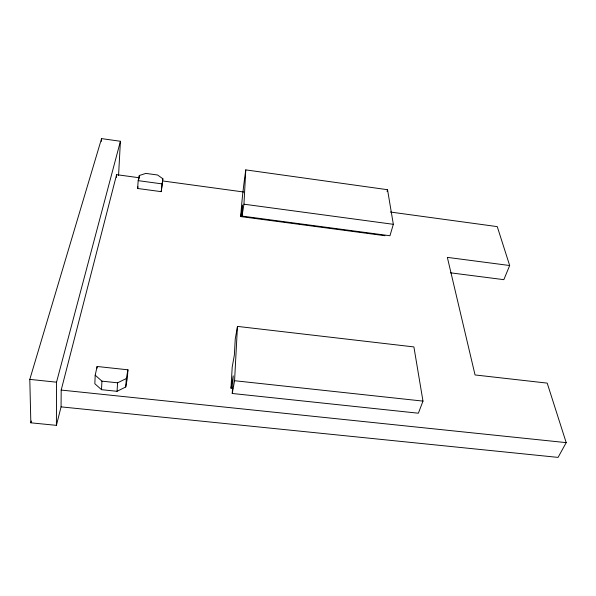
<?xml version="1.0" encoding="UTF-8"?>
<svg xmlns="http://www.w3.org/2000/svg" width="596" height="596" viewBox="0 0 596 596"><rect width="100%" height="100%" fill="white"/><g stroke="black" fill="none" stroke-linecap="round" stroke-linejoin="round"><path stroke-width="0.89" d="M56.404 425.35L56.531 382.192L120.414 141.274L101.558 138.607L29.8 379.376L30.843 422.817L56.404 425.35L61.068 406.867L61.194 390.067L116.6 174.665L138.719 177.683M101.447 141.386L101.558 138.607M95.196 375.189L94.838 383.727L101.514 389.68L117.054 391.304L125.734 386.99L127.313 378.266L127.946 369.811L97.126 366.48L95.196 375.189L101.931 381.149L117.606 382.811L126.352 378.52L127.946 369.811M97.051 368.186L97.126 366.48M101.514 389.68L101.931 381.149M116.458 177.37L116.6 174.665M232.246 393.479L234.571 380.717L237.461 326.399L413.9 346.924L422.981 401.101L418.377 413.214L232.246 393.479L233.215 375.845L231.002 388.167L232.85 388.361M242.013 216.087L243.95 204.19L245.775 169.882L387.534 189.707L393.338 224.312L389.955 235.74L242.013 216.087L242.617 205.076L240.762 216.579L384.956 235.718M118.567 175.403L120.414 141.274M231.002 388.167L232.187 367.225L234.37 354.963L235.249 338.997L237.461 326.399M240.762 216.579C241.723 200.934 243.593 185.393 245.775 169.882M117.054 391.304L117.606 382.811M137.624 188.478L138.183 180.64L139.315 175.515L145.841 173.391L157.56 175.001L162.864 178.74L161.218 191.659L137.624 188.478L138.004 186.757M139.069 178.986L139.315 175.515M125.734 386.99L126.352 378.52M161.218 191.659L162.864 178.74M30.843 422.817L31.35 421.029M387.05 191.42L387.534 189.707M390.343 212.027L497.258 226.622L509.669 265.518L503.843 279.666L450.546 272.826M509.669 265.518L447.35 257.375L475.049 374.951L547.202 383.116L566.2 442.634L558.072 457.393L61.068 406.867M61.194 390.067L566.2 442.634M29.8 379.376L56.531 382.192M234.571 380.717L422.981 401.101M243.95 204.19L393.338 224.312M138.183 180.64L161.926 183.873M162.686 180.953L243.794 192.024"/></g></svg>
